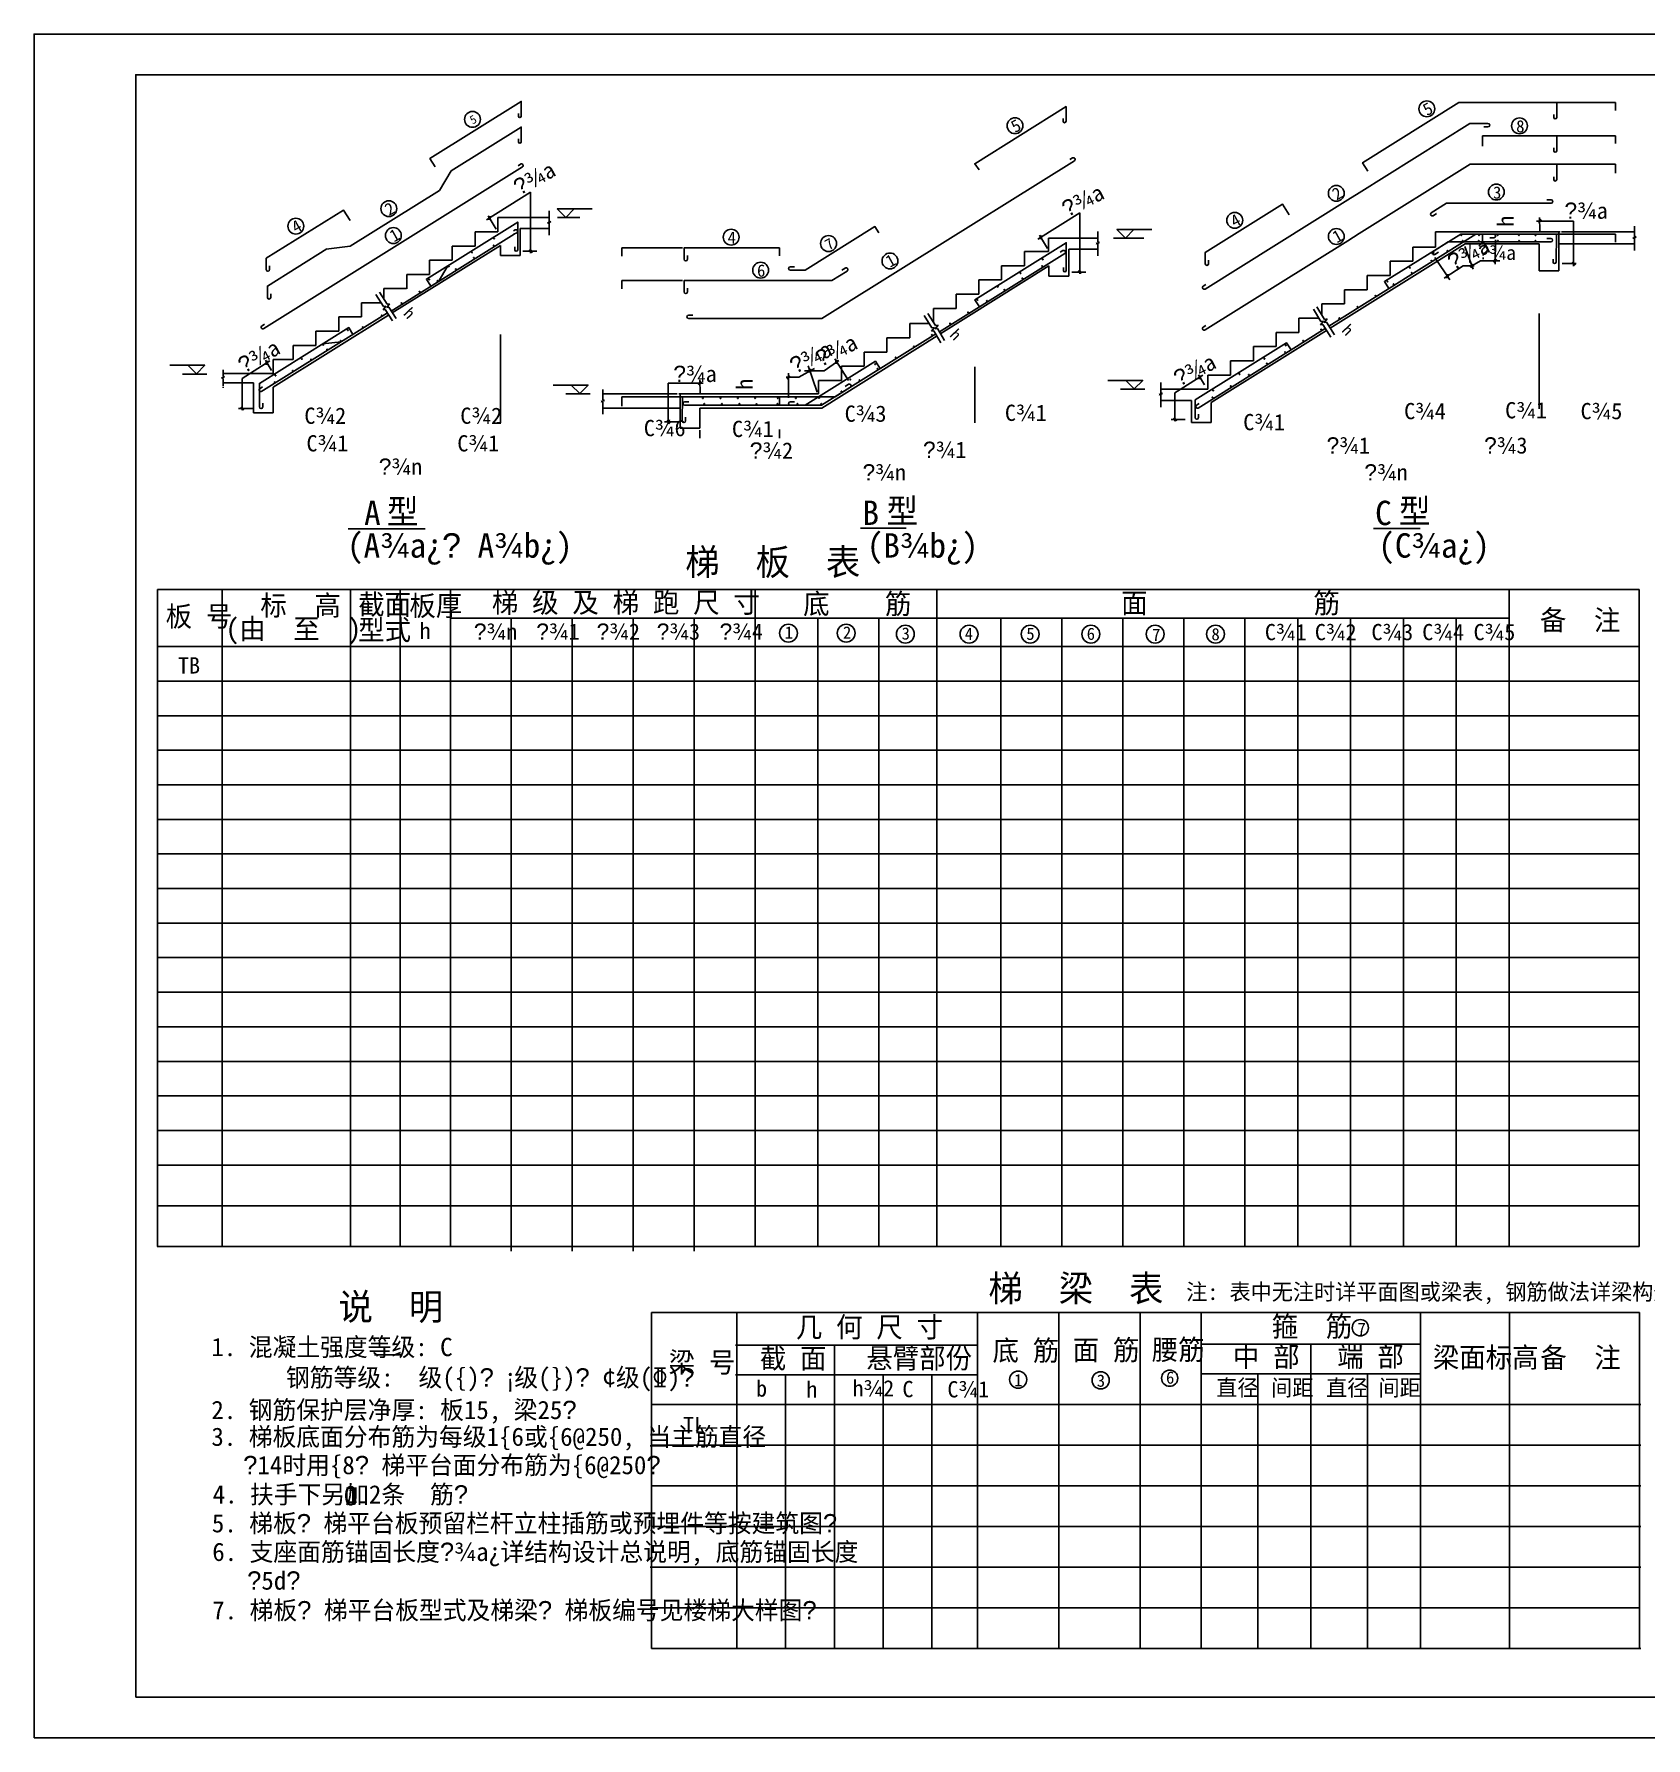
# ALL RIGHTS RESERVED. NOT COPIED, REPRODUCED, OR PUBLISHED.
# Model space of a CAD drawing. Header units: metres. Extents: x 5831 to 2014092776, y 8233 to 751566916.
# Drawn here: x 5831 to 45474, y 8233 to 50133 of the extents above; entities that cross this region are included whole.
import ezdxf

# ---------------------------------------------------------------- set-up
doc = ezdxf.new("R2010")
doc.units = ezdxf.units.M
for name, color, linetype in [('1', 1, 'Continuous'), ('2', 4, 'Continuous'), ('DIM', 1, 'Continuous'), ('NOTE', 7, 'Continuous'), ('SHADELINE', 12, 'Continuous'), ('TABLE', 3, 'Continuous'), ('TEXT', 2, 'Continuous'), ('TK', 7, 'Continuous'), ('WALL', 2, 'Continuous')]:
    doc.layers.add(name, color=color, linetype=linetype)

msp = doc.modelspace()

# ---------------------------------------------------------------- linework, layer by layer
at = {"layer": '1'}
msp.add_line((14203.67, 17651.36), (14884.1, 17651.36), dxfattribs=at)
at = {"layer": '2'}
for p, q in [((38417.97, 46231.74), (41146.06, 47936.79)), ((41146.06, 47936.79), (41587.76, 47936.79)), ((41587.76, 47849.99), (41487.66, 47849.99)), ((16090.04, 46769.65), (15804.98, 46289.87)), ((38139.54, 46057.72), (38417.97, 46231.74)), ((34629.76, 43864.11), (38139.54, 46057.72)), ((13012.56, 44846.34), (13608.49, 44917.06)), ((16003.61, 44435.56), (15773.85, 44048.85)), ((34650.52, 43973.56), (34586.41, 43933.5)), ((12926.13, 42512.26), (13381.89, 42566.34))]:
    msp.add_line(p, q, dxfattribs=at)
for points in [[(15695.4, 46865.68), (15566.31, 47072.26), (17811.3, 48475.52), (17811.3, 48113.62, -1), (17741.3, 48113.62), (17741.3, 48183.62)], [(29075.83, 46791.02), (28967.35, 46946.13), (31212.33, 48349.4), (31212.33, 47987.5, -1), (31142.33, 47987.5), (31142.33, 48057.5)], [(38634.91, 46763.59), (38505.82, 46970.17), (40876.06, 48451.7), (43280.62, 48451.7), (43280.4, 48084.56, -1), (43210.4, 48084.56), (43210.4, 48154.56)], [(16090.04, 46769.65), (17811.3, 47845.55), (17811.3, 47483.65, -1), (17741.3, 47483.65), (17741.3, 47553.65)], [(41456.01, 47630.59), (43280.62, 47630.59), (43280.4, 47263.44, -1), (43210.4, 47263.44), (43210.4, 47333.44)], [(41456.01, 47630.59), (43280.62, 47630.59), (43280.4, 47263.44, -1), (43210.4, 47263.44), (43210.4, 47333.44)], [(11500.93, 42999.59), (11436.82, 42959.53, 0.98), (11480.17, 42890.14), (17840.94, 46865.62, 0.98), (17797.58, 46935.01), (17733.47, 46894.95)], [(22032.54, 43222.32), (21932.44, 43222.32, 1), (21932.44, 43135.52), (25204.24, 43135.52), (27341.41, 44471.25), (31416.19, 47017.99, 0.98), (31372.83, 47087.38), (31308.72, 47047.31)], [(34652.31, 42967.48), (34588.2, 42927.42, 0.98), (34631.56, 42858.03), (38141.33, 45051.64), (38419.77, 45225.67), (41147.86, 46930.71)], [(41147.86, 46930.71), (43280.62, 46930.71), (43280.4, 46554.52, -1), (43210.4, 46554.52), (43210.4, 46624.52)], [(13608.49, 44917.06), (15804.98, 46289.87, 0.98)], [(11623.9, 44430.69), (11623.9, 44342.49, -1), (11542, 44342.49), (11542, 44620.39), (13439.4, 45806.31), (13604.31, 45546.37)], [(34716.43, 44575.1), (34716.43, 44486.9, -1), (34634.53, 44486.9), (34634.53, 44764.8), (36531.93, 45950.72), (36696.83, 45690.78)], [(43039.32, 46060.5), (43139.42, 46060.5, -1), (43139.42, 45973.7), (40569.69, 45973.7), (40195.1, 45739.63, 1), (40241.1, 45666.02), (40325.99, 45719.07)], [(15589.11, 43933.39), (15479.88, 44108.2), (17724.87, 45511.46), (17724.87, 44827.14, -1), (17654.87, 44827.14), (17654.87, 44897.14)], [(17632.56, 45212.13), (17700.89, 45244.48, 0.98), (17665.88, 45318.43), (17618.57, 45296.02)], [(24531.84, 44410.6), (24431.74, 44410.6, 1), (24431.74, 44323.8), (24792.94, 44323.8), (26509.81, 45400.17), (26603.75, 45245.51)], [(11651.66, 43745.23), (11651.66, 43657.03, -1), (11569.76, 43657.03), (11569.76, 43934.93), (13031.57, 44848.6)], [(21898.29, 44685.84), (21898.29, 44597.64, -1), (21816.39, 44597.64), (21816.39, 44875.54), (24161.53, 44875.34)], [(29079.22, 43425.94), (28970.31, 43600.23), (31215.29, 45003.5), (31215.29, 44318.98, -1), (31145.29, 44318.98), (31145.29, 44388.98)], [(37673.68, 42950.7), (41293.35, 45212.97), (41735.05, 45212.97, -1), (41735.05, 45126.17), (41634.95, 45126.17)], [(43135.27, 45021.54), (40613.17, 45021.54), (40238.59, 44787.47, 1), (40284.59, 44713.86), (40369.48, 44766.91)], [(41980.19, 45212.38), (43272.39, 45212.38), (43264, 44527.03, -1), (43194, 44527.03), (43194, 44597.03)], [(43035.17, 45108.34), (43135.27, 45108.34, -1), (43135.27, 45021.54), (41980.19, 45021.54)], [(28100.92, 42814.5), (31178.04, 44737.7, 0.98), (31134.69, 44807.09), (31070.57, 44767.03)], [(21898.29, 43880.91), (21898.29, 43792.71, -1), (21816.39, 43792.71), (21816.39, 44070.61), (25453.36, 44070.28), (25827.94, 44304.34, 1), (25781.94, 44377.95), (25697.05, 44324.91)], [(11453.14, 41054.61), (11453.14, 40966.41, -1), (11371.24, 40966.41), (11371.24, 41540.45), (13569.02, 42914.06), (13674.15, 42749)], [(34484.11, 41046.31), (34419.99, 41006.25, 0.98), (34463.35, 40936.86), (37585.63, 42892.15)], [(34466.67, 40788.66), (34466.67, 40700.46, -1), (34384.77, 40700.46), (34384.77, 41136.16), (36633.79, 42540.5), (36745.08, 42365.77)], [(24531.76, 41092.28), (24431.66, 41092.28, 1), (24431.66, 41005.48), (24792.86, 41005.48), (26522.51, 42088.54), (26647.35, 41892.71)], [(23968.74, 41212.7), (25532.16, 41212.56), (25906.74, 41446.63, 1), (25860.75, 41520.24), (25775.86, 41467.19)], [(23968.74, 41212.7), (25532.16, 41212.56), (25906.74, 41446.63, 1), (25860.75, 41520.24), (25775.86, 41467.19)], [(11451.83, 41457.32), (11387.72, 41417.26, 0.98), (11431.08, 41347.87), (11475.47, 41375.62)], [(21852.99, 40709.84), (21852.99, 40621.64, -1), (21771.09, 40621.64), (21776.81, 41212.89), (25532.16, 41212.56)], [(21934.54, 41092.22), (21834.44, 41092.22, 1), (21834.44, 41005.42), (23881.24, 41005.42)], [(21934.54, 41092.22), (21834.44, 41092.22, 1), (21834.44, 41005.42), (25200.74, 41005.42)]]:
    msp.add_lwpolyline(points, format="xyb", dxfattribs=at)
for points in [[(14610.49, 43321.74), (17641.53, 45216.18)], [(39150.7, 43873.83), (39042.91, 44046.33), (40918.76, 45212.38), (43272.39, 45212.38)], [(11472.35, 41372.88), (14520.86, 43278.2)], [(23968.74, 41005.42), (25200.74, 41005.42), (28009.7, 42761.02)], [(23968.74, 41005.42), (25200.74, 41005.42), (28009.7, 42761.01)]]:
    msp.add_lwpolyline(points, dxfattribs=at)
for points in [[(17140.95, 44929.61, 0.77), (17131.46, 44944.81, 1.31)], [(17154.54, 45094.11, 0.77), (17145.05, 45109.31, 1.31)], [(40940.43, 45183.68, 0.77), (40930.94, 45198.87, 1.31)], [(40976.13, 45040.95, 0.77), (40966.64, 45056.15, 1.31)], [(41371.05, 45040.95, 0.77), (41361.55, 45056.15, 1.31)], [(41375.96, 45183.68, 0.77), (41366.47, 45198.87, 1.31)], [(41833.36, 45183.68, 0.77), (41823.87, 45198.87, 1.31)], [(41840.05, 45040.95, 0.77), (41830.56, 45056.15, 1.31)], [(42355.5, 45183.68, 0.77), (42346.01, 45198.87, 1.31)], [(42362.19, 45040.95, 0.77), (42352.7, 45056.15, 1.31)], [(42762.17, 45183.68, 0.77), (42752.68, 45198.87, 1.31)], [(42763.06, 45040.95, 0.77), (42753.57, 45056.15, 1.31)], [(16037.35, 44413.85, 0.77), (16027.86, 44429.04, 1.31)], [(16609.59, 44753.59, 0.77), (16600.1, 44768.78, 1.31)], [(16655.36, 44626.18, 0.77), (16645.86, 44641.38, 1.31)], [(30631.38, 44422.37, 0.77), (30621.88, 44437.57, 1.31)], [(30644.97, 44586.87, 0.77), (30635.48, 44602.07, 1.31)], [(40205.72, 44556.05, 0.77), (40196.23, 44571.24, 1.31)], [(40260.61, 44745.05, 0.77), (40251.12, 44760.24, 1.31)], [(40598.32, 44792.32, 0.77), (40588.82, 44807.51, 1.31)], [(41204.61, 44431.62, 0.77), (41195.12, 44446.81, 1.31)], [(15552.33, 44092.94, 0.77), (15542.83, 44108.13, 1.31)], [(15761.15, 44054.76, 0.77), (15751.66, 44069.95, 1.31)], [(16210.13, 44347.97, 0.77), (16200.64, 44363.17, 1.31)], [(30100.02, 44246.35, 0.77), (30090.52, 44261.54, 1.31)], [(30145.78, 44118.94, 0.77), (30136.29, 44134.13, 1.31)], [(39124.65, 44036.53, 0.77), (39115.16, 44051.72, 1.31)], [(39674.36, 44380.02, 0.77), (39664.86, 44395.22, 1.31)], [(39720.13, 44252.62, 0.77), (39710.63, 44267.81, 1.31)], [(15319.68, 43791.56, 0.77), (15310.19, 43806.75, 1.31)], [(29042.75, 43585.7, 0.77), (29033.26, 43600.89, 1.31)], [(29272.08, 43562.53, 0.77), (29262.59, 43577.72, 1.31)], [(29537.75, 43915.4, 0.77), (29528.26, 43930.6, 1.31)], [(29700.56, 43840.73, 0.77), (29691.07, 43855.93, 1.31)], [(38829.68, 43696.2, 0.77), (38820.18, 43711.39, 1.31)], [(39274.9, 43974.41, 0.77), (39265.41, 43989.6, 1.31)], [(14386.3, 43206.54, 0.77), (14376.81, 43221.74, 1.31)], [(14874.46, 43513.35, 0.77), (14864.96, 43528.55, 1.31)], [(28810.11, 43284.32, 0.77), (28800.62, 43299.51, 1.31)], [(38384.45, 43417.99, 0.77), (38374.96, 43433.19, 1.31)], [(13557.12, 42846.2, 0.77), (13547.63, 42861.39, 1.31)], [(13922, 42918.8, 0.77), (13912.5, 42934, 1.31)], [(27919.66, 42727.9, 0.77), (27910.16, 42743.1, 1.31)], [(28364.88, 43006.11, 0.77), (28355.39, 43021.3, 1.31)], [(12946.25, 42484.43, 0.77), (12936.76, 42499.62, 1.31)], [(13044.47, 42370.16, 0.77), (13034.98, 42385.35, 1.31)], [(13379.32, 42581.15, 0.77), (13369.82, 42596.34, 1.31)], [(27474.43, 42449.7, 0.77), (27464.94, 42464.89, 1.31)], [(36603.55, 42305.16, 0.77), (36594.06, 42320.36, 1.31)], [(36621.89, 42472.63, 0.77), (36612.4, 42487.82, 1.31)], [(37048.78, 42583.37, 0.77), (37039.28, 42598.56, 1.31)], [(12422.69, 42137.32, 0.77), (12413.2, 42152.52, 1.31)], [(12648.33, 42122.31, 0.77), (12638.84, 42137.51, 1.31)], [(26521.59, 42010.3, 0.77), (26512.1, 42025.49, 1.31)], [(26583.98, 41893.28, 0.77), (26574.49, 41908.47, 1.31)], [(27029.21, 42171.49, 0.77), (27019.71, 42186.68, 1.31)], [(36095.93, 42143.98, 0.77), (36086.44, 42159.17, 1.31)], [(36158.33, 42026.96, 0.77), (36148.83, 42042.15, 1.31)], [(11757.88, 41565.9, 0.77), (11748.39, 41581.09, 1.31)], [(11774.44, 41732.25, 0.77), (11764.95, 41747.45, 1.31)], [(12203.11, 41844.11, 0.77), (12193.61, 41859.3, 1.31)], [(25913.12, 41630.08, 0.77), (25903.62, 41645.28, 1.31)], [(26138.76, 41615.07, 0.77), (26129.26, 41630.27, 1.31)], [(35267.87, 41470.54, 0.77), (35258.38, 41485.73, 1.31)], [(35487.46, 41763.76, 0.77), (35477.97, 41778.95, 1.31)], [(35713.1, 41748.75, 0.77), (35703.61, 41763.94, 1.31)], [(22284.03, 41172.94, 0.77), (22274.54, 41188.13, 1.31)], [(22719.56, 41172.94, 0.77), (22710.06, 41188.13, 1.31)], [(23147.95, 41172.94, 0.77), (23138.45, 41188.13, 1.31)], [(23569.2, 41172.94, 0.77), (23559.7, 41188.13, 1.31)], [(24126.1, 41172.94, 0.77), (24116.61, 41188.13, 1.31)], [(24575.91, 41172.94, 0.77), (24566.42, 41188.13, 1.31)], [(25145.8, 41178.13, 0.77), (25136.31, 41193.32, 1.31)], [(25693.53, 41336.86, 0.77), (25684.04, 41352.06, 1.31)], [(34822.65, 41192.33, 0.77), (34813.16, 41207.53, 1.31)], [(34839.21, 41358.69, 0.77), (34829.72, 41373.88, 1.31)], [(22319.73, 41030.21, 0.77), (22310.23, 41045.4, 1.31)], [(22755.26, 41030.21, 0.77), (22745.76, 41045.4, 1.31)], [(23183.65, 41030.21, 0.77), (23174.15, 41045.4, 1.31)], [(23604.9, 41030.21, 0.77), (23595.4, 41045.4, 1.31)], [(24119.82, 41030.21, 0.77), (24110.33, 41045.4, 1.31)], [(24611.61, 41030.21, 0.77), (24602.12, 41045.4, 1.31)], [(25197.08, 41030.21, 0.77), (25187.58, 41045.4, 1.31)]]:
    msp.add_lwpolyline(points, format="xyb", close=True, dxfattribs=at)
for centre, radius, start, end in [((41587.76, 47893.39), 43.4, 270, 90), ((34608.64, 43899.15), 40.91, 122.92, 301.08)]:
    msp.add_arc(centre, radius, start, end, dxfattribs=at)
at = {"layer": 'DIM'}
for p, q in [((8866.33, 36470.75), (45310.08, 36470.75)), ((8866.33, 36470.75), (8866.33, 20320.78)), ((10453.16, 36470.75), (10453.16, 20320.78)), ((13610.08, 36470.75), (13610.08, 20320.78)), ((14832.73, 36470.75), (14832.73, 20320.78)), ((16069.12, 36470.75), (16069.12, 20320.78)), ((23564.88, 36470.75), (23564.88, 20320.78)), ((28036.12, 36470.75), (28036.12, 20320.78)), ((42110.08, 20320.78), (42110.08, 36470.75)), ((45310.08, 20320.78), (45310.08, 36470.75)), ((16069.12, 35770.78), (42110.08, 35770.78)), ((17564.88, 35770.78), (17564.88, 20202.44)), ((19064.88, 35770.78), (19064.88, 20202.44)), ((20564.88, 35770.78), (20564.88, 20202.44)), ((22064.88, 35770.78), (22064.88, 20202.44)), ((25110.08, 20320.78), (25110.08, 35770.78)), ((26610.08, 20320.78), (26610.08, 35770.78)), ((29610.08, 20320.78), (29610.08, 35770.78)), ((31110.08, 20320.78), (31110.08, 35770.78)), ((32610.08, 20320.78), (32610.08, 35770.78)), ((34110.08, 20320.78), (34110.08, 35770.78)), ((35610.08, 20320.78), (35610.08, 35770.78)), ((36910.08, 20320.78), (36910.08, 35770.78)), ((38210.08, 20320.78), (38210.08, 35770.78)), ((39510.08, 20320.78), (39510.08, 35770.78)), ((40810.08, 20320.78), (40810.08, 35770.78)), ((8860.55, 35070.78), (45310.08, 35070.78)), ((8860.55, 34220.78), (45310.08, 34220.78)), ((8860.55, 33370.78), (45310.08, 33370.78)), ((8860.55, 32520.78), (45310.08, 32520.78)), ((8860.55, 31670.78), (45310.08, 31670.78)), ((8860.55, 30820.78), (45310.08, 30820.78)), ((8860.55, 29970.78), (45310.08, 29970.78)), ((8860.55, 29120.78), (45310.08, 29120.78)), ((8860.55, 28270.78), (45310.08, 28270.78)), ((8860.55, 27420.78), (45310.08, 27420.78)), ((8860.55, 26570.78), (45310.08, 26570.78)), ((8860.55, 25720.78), (45310.08, 25720.78)), ((8860.55, 24870.78), (45310.08, 24870.78)), ((8860.55, 24020.78), (45310.08, 24020.78)), ((8860.55, 23170.78), (45310.08, 23170.78)), ((8860.55, 22320.78), (45310.08, 22320.78)), ((8860.55, 21320.78), (45310.08, 21320.78)), ((8860.55, 20320.78), (45310.08, 20320.78))]:
    msp.add_line(p, q, dxfattribs=at)
for centre in [(24384.55, 35400.86), (25804.18, 35400.86), (27259.8, 35376.75), (28826.63, 35376.75), (30328.64, 35376.75), (31822.98, 35376.75), (33402.23, 35376.75), (34888.87, 35376.75)]:
    msp.add_circle(centre, 220, dxfattribs=at)
at = {"layer": 'NOTE'}
for p, q in [((43280.62, 48451.7), (44727.6, 48451.7)), ((43280.62, 48451.7), (43280.62, 48451.7)), ((43280.62, 48451.7), (43280.62, 48451.7)), ((44727.6, 48451.7), (44727.6, 48255.13)), ((41456.01, 47630.59), (41456.01, 47377.61)), ((43280.62, 47630.59), (44727.6, 47630.59)), ((44727.6, 47630.59), (44727.6, 47440.73)), ((43280.62, 46930.71), (44727.6, 46930.71)), ((44727.6, 46930.71), (44727.6, 46715.4)), ((16960.87, 45564.88), (18042.44, 46245.42)), ((18042.44, 44747.3), (18042.44, 46245.42)), ((18501.02, 45185.07), (18501.02, 45784.96)), ((30522, 45088.25), (31547.32, 45735.06)), ((31547.32, 44236.93), (31547.32, 45735.06)), ((17192.39, 45336.81), (16998.28, 45665.74)), ((17017.58, 45563.41), (17017.58, 45658.91)), ((17021.08, 45563.41), (17021.08, 45658.91)), ((17024.58, 45563.41), (17024.58, 45658.91)), ((17028.08, 45563.41), (17028.08, 45658.91)), ((17031.58, 45563.41), (17031.58, 45658.91)), ((17035.08, 45563.41), (17035.08, 45658.91)), ((17038.58, 45563.41), (17038.58, 45658.91)), ((17042.08, 45563.41), (17042.08, 45658.91)), ((17045.58, 45563.41), (17045.58, 45658.91)), ((17049.08, 45563.41), (17049.08, 45658.91)), ((18502.42, 45534.37), (18540.22, 45515.47)), ((19250.17, 45620.46), (18701.77, 45620.46)), ((31991.44, 45027.83), (31991.44, 45277.72)), ((43692.87, 45534.91), (42786.37, 45534.91)), ((42817.36, 45515.54), (42884.89, 45583.07)), ((42819.84, 45513.06), (42887.37, 45580.59)), ((42822.31, 45510.59), (42889.84, 45578.12)), ((42824.79, 45508.11), (42892.32, 45575.64)), ((42827.26, 45505.64), (42894.79, 45573.17)), ((42829.74, 45503.16), (42897.27, 45570.69)), ((42832.21, 45500.69), (42899.74, 45568.22)), ((42834.69, 45498.21), (42902.22, 45565.74)), ((42837.16, 45495.74), (42904.69, 45563.27)), ((42839.64, 45493.26), (42907.17, 45560.79)), ((42860.86, 45297.54), (42855.15, 45623.02)), ((43692.87, 44421.85), (43692.87, 45534.91)), ((45192.06, 44811.51), (45192.06, 45411.39)), ((18086.83, 44765.7), (18019.3, 44833.23)), ((18089.3, 44768.18), (18021.77, 44835.71)), ((18091.78, 44770.65), (18024.25, 44838.18)), ((18094.25, 44773.13), (18026.72, 44840.66)), ((18096.73, 44775.6), (18029.2, 44843.13)), ((21780.93, 44875.62), (20287.03, 44875.62)), ((20287.03, 44875.62), (20287.03, 44671.45)), ((24161.53, 44875.34), (24161.53, 44682.53)), ((30753.52, 44860.17), (30559.41, 45189.1)), ((30578.71, 45086.77), (30578.71, 45182.27)), ((30582.21, 45086.77), (30582.21, 45182.27)), ((30585.71, 45086.77), (30585.71, 45182.27)), ((30589.21, 45086.77), (30589.21, 45182.27)), ((30592.71, 45086.77), (30592.71, 45182.27)), ((30596.21, 45086.77), (30596.21, 45182.27)), ((30599.71, 45086.77), (30599.71, 45182.27)), ((30603.21, 45086.77), (30603.21, 45182.27)), ((30606.71, 45086.77), (30606.71, 45182.27)), ((30610.21, 45086.77), (30610.21, 45182.27)), ((32030.64, 45008.23), (31950.14, 44984.43)), ((31950.14, 44984.43), (31992.84, 44970.43)), ((31991.44, 45027.83), (32030.64, 45008.23)), ((31991.44, 44677.83), (31991.44, 44970.89)), ((33122.79, 45113.22), (32376.57, 45113.22)), ((41019.3, 44907.8), (41221.35, 44351.79)), ((41456.01, 45207.06), (41456.01, 45023.33)), ((41777.06, 45073.54), (41768.51, 44478.36)), ((43272.39, 45212.38), (44725.93, 45212.38)), ((44725.93, 45212.38), (44725.93, 45011.84)), ((45231.26, 45141.91), (45150.76, 45118.11)), ((45150.76, 45118.11), (45193.46, 45104.11)), ((45193.46, 45160.81), (45231.26, 45141.91)), ((18193.72, 44791.86), (17849.69, 44791.86)), ((18074.45, 44753.33), (18006.93, 44820.86)), ((18076.93, 44755.81), (18009.4, 44823.33)), ((18079.4, 44758.28), (18011.88, 44825.81)), ((18081.88, 44760.75), (18014.35, 44828.28)), ((18084.35, 44763.23), (18016.82, 44830.76)), ((40280.51, 44640.98), (40648.41, 44091.01)), ((40975.06, 44436.17), (40510.64, 44126.76)), ((41249.49, 44436.17), (40975.06, 44436.17)), ((41146.83, 44410.9), (41214.35, 44478.43)), ((41149.3, 44408.43), (41216.83, 44475.95)), ((41150.32, 44411.09), (41404.3, 44555.72)), ((41151.78, 44405.95), (41219.3, 44473.48)), ((41154.25, 44403.48), (41221.78, 44471)), ((41156.73, 44401), (41224.25, 44468.53)), ((41159.2, 44398.53), (41226.73, 44466.05)), ((41161.68, 44396.05), (41229.2, 44463.58)), ((41164.15, 44393.58), (41231.68, 44461.1)), ((41166.63, 44391.1), (41234.15, 44458.63)), ((41169.1, 44388.63), (41236.63, 44456.15)), ((41404.3, 44555.72), (41882.8, 44555.72)), ((41722.81, 44532.5), (41790.34, 44600.03)), ((41725.29, 44530.03), (41792.82, 44597.55)), ((41727.76, 44527.55), (41795.29, 44595.08)), ((41730.24, 44525.08), (41797.77, 44592.61)), ((41732.71, 44522.6), (41800.24, 44590.13)), ((41735.19, 44520.13), (41802.72, 44587.66)), ((41737.66, 44517.65), (41805.19, 44585.18)), ((41740.14, 44515.18), (41807.67, 44582.71)), ((41742.61, 44512.7), (41810.14, 44580.23)), ((41744.57, 44510.44), (41812.09, 44577.97)), ((43759.87, 44490.9), (43415.85, 44490.9)), ((43721.07, 44444.14), (43653.54, 44511.67)), ((43723.54, 44446.62), (43656.02, 44514.15)), ((43726.02, 44449.09), (43658.49, 44516.62)), ((43728.49, 44451.57), (43660.97, 44519.09)), ((43730.97, 44454.04), (43663.44, 44521.57)), ((43733.44, 44456.52), (43665.92, 44524.04)), ((43735.92, 44458.99), (43668.39, 44526.52)), ((43738.39, 44461.47), (43670.87, 44528.99)), ((43740.87, 44463.94), (43673.34, 44531.47)), ((43743.34, 44466.42), (43675.82, 44533.94)), ((21780.93, 44070.9), (20287.03, 44070.9)), ((20287.03, 44070.9), (20287.03, 43866.73)), ((31698.6, 44281.5), (31354.57, 44281.5)), ((31579.34, 44242.97), (31511.81, 44310.5)), ((31581.81, 44245.44), (31514.28, 44312.97)), ((31584.29, 44247.92), (31516.76, 44315.45)), ((31586.76, 44250.39), (31519.23, 44317.92)), ((31589.24, 44252.87), (31521.71, 44320.4)), ((31591.71, 44255.34), (31524.18, 44322.87)), ((31594.19, 44257.82), (31526.66, 44325.35)), ((31596.66, 44260.29), (31529.13, 44327.82)), ((31599.14, 44262.77), (31531.61, 44330.3)), ((31601.61, 44265.24), (31534.08, 44332.77)), ((40575.78, 44132.26), (40575.78, 44227.76)), ((40580.48, 44133.01), (40580.48, 44228.5)), ((40583.98, 44133.01), (40583.98, 44228.5)), ((40587.48, 44133.01), (40587.48, 44228.5)), ((40590.98, 44133.01), (40590.98, 44228.5)), ((40594.48, 44133.01), (40594.48, 44228.5)), ((40597.98, 44133.01), (40597.98, 44228.5)), ((40601.48, 44133.01), (40601.48, 44228.5)), ((40604.98, 44133.01), (40604.98, 44228.5)), ((40608.48, 44133.01), (40608.48, 44228.5)), ((14239.4, 43732.66), (14423.58, 43431.67)), ((14329.04, 43788.67), (14513.22, 43487.68)), ((14486.16, 43441.17), (14414.84, 43354.51)), ((14414.84, 43354.51), (14469.75, 43359.1)), ((14423.58, 43431.67), (14486.16, 43441.17)), ((14468.97, 43359.04), (14643.4, 43081.72)), ((14575.79, 43497.18), (14504.48, 43410.52)), ((14504.48, 43410.52), (14559.39, 43415.11)), ((14513.22, 43487.68), (14575.79, 43497.18)), ((14558.6, 43415.05), (14733.04, 43137.74)), ((27724.55, 43209.25), (27913.88, 42907.76)), ((27814.19, 43265.27), (28003.52, 42963.77)), ((37294.24, 43371.24), (37480.65, 43061.85)), ((37383.87, 43427.25), (37570.29, 43117.86)), ((42843.99, 41237.11), (42843.99, 43265.26)), ((17301.22, 40573.33), (17301.22, 42741.74)), ((27976.45, 42917.26), (27905.14, 42830.6)), ((27905.14, 42830.6), (27960.05, 42835.19)), ((27913.88, 42907.76), (27976.45, 42917.26)), ((27959.26, 42835.13), (28134.57, 42541.31)), ((28066.09, 42973.27), (27994.78, 42886.61)), ((27994.78, 42886.61), (28049.69, 42891.2)), ((28003.52, 42963.77), (28066.09, 42973.27)), ((28048.9, 42891.14), (28224.21, 42597.33)), ((37543.22, 43071.35), (37471.91, 42984.69)), ((37471.91, 42984.69), (37526.82, 42989.28)), ((37480.65, 43061.85), (37543.22, 43071.35)), ((37526.03, 42989.22), (37722.97, 42678.58)), ((37632.86, 43127.36), (37561.55, 43040.7)), ((37561.55, 43040.7), (37616.45, 43045.29)), ((37570.29, 43117.86), (37632.86, 43127.36)), ((37615.67, 43045.23), (37812.61, 42734.59)), ((42843.99, 40917.97), (42843.99, 43133.12)), ((10944.69, 41665.92), (11632.74, 42098.85)), ((11670.96, 41863.29), (11524.43, 42111.59)), ((11539.24, 42001.35), (11539.24, 42096.85)), ((11542.74, 42001.35), (11542.74, 42096.85)), ((11546.24, 42001.35), (11546.24, 42096.85)), ((11549.74, 42001.35), (11549.74, 42096.85)), ((11553.24, 42001.35), (11553.24, 42096.85)), ((11556.74, 42001.35), (11556.74, 42096.85)), ((11560.24, 42001.35), (11560.24, 42096.85)), ((11563.74, 42001.35), (11563.74, 42096.85)), ((11567.24, 42001.35), (11567.24, 42096.85)), ((11570.74, 42001.35), (11570.74, 42096.85)), ((11715.22, 41784.15), (11715.22, 42127.89)), ((25025.48, 41911.89), (24643.5, 41696.56)), ((25088.6, 41331.15), (24868.77, 41970.62)), ((24895.02, 41808.42), (24895.02, 41903.92)), ((24898.52, 41808.42), (24898.52, 41903.92)), ((24902.02, 41808.42), (24902.02, 41903.92)), ((24905.52, 41808.42), (24905.52, 41903.92)), ((24909.02, 41808.42), (24909.02, 41903.92)), ((24912.52, 41808.42), (24912.52, 41903.92)), ((24916.02, 41808.42), (24916.02, 41903.92)), ((24919.52, 41808.42), (24919.52, 41903.92)), ((24923.02, 41808.42), (24923.02, 41903.92)), ((24926.52, 41808.42), (24926.52, 41903.92)), ((25622.93, 42107.64), (25260.54, 41853.16)), ((25862.34, 41612.82), (25524.99, 42146.8)), ((25552.51, 42020.59), (25552.51, 42116.09)), ((25556.01, 42020.59), (25556.01, 42116.09)), ((25559.51, 42020.59), (25559.51, 42116.09)), ((25563.01, 42020.59), (25563.01, 42116.09)), ((25566.51, 42020.59), (25566.51, 42116.09)), ((25570.01, 42020.59), (25570.01, 42116.09)), ((25573.51, 42020.59), (25573.51, 42116.09)), ((25577.01, 42020.59), (25577.01, 42116.09)), ((25580.51, 42020.59), (25580.51, 42116.09)), ((25584.01, 42020.59), (25584.01, 42116.09)), ((28970.31, 40569.91), (28970.31, 41949.28)), ((10082.15, 41769.96), (9480.86, 41769.96)), ((10517.52, 41702.73), (10437.02, 41678.93)), ((10437.02, 41678.93), (10479.72, 41664.93)), ((10478.32, 41722.33), (10478.32, 41872.84)), ((11228.72, 41784.15), (10478.32, 41784.15)), ((10478.32, 41722.33), (10517.52, 41702.73)), ((10478.32, 41486.68), (10478.32, 41665.39)), ((10944.69, 40882.83), (10944.69, 41665.92)), ((21424.62, 40549.91), (21424.62, 41548.71)), ((22289.61, 41548.71), (21424.62, 41548.71)), ((22157.96, 41529.34), (22225.48, 41596.86)), ((22160.43, 41526.86), (22227.96, 41594.39)), ((22162.91, 41524.39), (22230.43, 41591.91)), ((22165.38, 41521.91), (22232.91, 41589.44)), ((22167.85, 41519.44), (22235.38, 41586.96)), ((22170.33, 41516.96), (22237.86, 41584.49)), ((22172.8, 41514.49), (22240.33, 41582.01)), ((22175.28, 41512.01), (22242.81, 41579.54)), ((22177.75, 41509.54), (22245.28, 41577.07)), ((22180.23, 41507.06), (22247.76, 41574.59)), ((22209.62, 41303.18), (22203.91, 41628.65)), ((24643.5, 41696.56), (24330.09, 41696.56)), ((24339.42, 41668.12), (24406.95, 41735.65)), ((24341.89, 41665.65), (24409.42, 41733.18)), ((24344.37, 41663.17), (24411.9, 41730.7)), ((24346.84, 41660.7), (24414.37, 41728.23)), ((24349.32, 41658.22), (24416.85, 41725.75)), ((24351.79, 41655.75), (24419.32, 41723.28)), ((24354.27, 41653.27), (24421.8, 41720.8)), ((24356.74, 41650.8), (24424.27, 41718.33)), ((24359.22, 41648.32), (24426.75, 41715.85)), ((24361.69, 41645.85), (24429.22, 41713.38)), ((24388.85, 41184.33), (24388.85, 41794.44)), ((25260.54, 41853.16), (24780.62, 41853.16)), ((33543.09, 40961.51), (33543.09, 41561.39)), ((33890.23, 41308.93), (34578.28, 41741.86)), ((34616.51, 41506.29), (34469.98, 41754.59)), ((34484.79, 41644.35), (34484.79, 41739.85)), ((34488.29, 41644.35), (34488.29, 41739.85)), ((34491.79, 41644.35), (34491.79, 41739.85)), ((34495.29, 41644.35), (34495.29, 41739.85)), ((34498.79, 41644.35), (34498.79, 41739.85)), ((34502.29, 41644.35), (34502.29, 41739.85)), ((34505.79, 41644.35), (34505.79, 41739.85)), ((34509.29, 41644.35), (34509.29, 41739.85)), ((34512.79, 41644.35), (34512.79, 41739.85)), ((34516.29, 41644.35), (34516.29, 41739.85)), ((10478.32, 41434.49), (10478.32, 41460.59)), ((19509.86, 41284.8), (18908.56, 41284.8)), ((19859.54, 41119.83), (19779.04, 41096.03)), ((19779.04, 41096.03), (19821.74, 41082.03)), ((19820.34, 41139.43), (19820.34, 41389.32)), ((19820.34, 41139.43), (19859.54, 41119.83)), ((19820.34, 40789.43), (19820.34, 41082.49)), ((21776.81, 41212.89), (20282.91, 41212.89)), ((20282.91, 41212.89), (20282.91, 40980.07)), ((24148.61, 41214.05), (24151.84, 41214.05)), ((24161.53, 41214.05), (24161.53, 40991.36)), ((33148.45, 41396.89), (32547.16, 41396.89)), ((33582.29, 41291.91), (33501.79, 41268.11)), ((33501.79, 41268.11), (33544.49, 41254.11)), ((33544.49, 41310.81), (33582.29, 41291.91)), ((33890.23, 40614.16), (33890.23, 41308.93)), ((11199.52, 40927.4), (10855.49, 40927.4)), ((10972.88, 40880.64), (10905.35, 40948.16)), ((10975.36, 40883.11), (10907.83, 40950.64)), ((10977.83, 40885.59), (10910.3, 40953.11)), ((10980.31, 40888.06), (10912.78, 40955.59)), ((10982.78, 40890.54), (10915.25, 40958.06)), ((10985.26, 40893.01), (10917.73, 40960.54)), ((10987.73, 40895.49), (10920.2, 40963.01)), ((10990.21, 40897.96), (10922.68, 40965.49)), ((10992.68, 40900.44), (10925.15, 40967.96)), ((10995.16, 40902.91), (10927.63, 40970.44)), ((34145.06, 40658.73), (33801.04, 40658.73)), ((33918.43, 40611.97), (33850.9, 40679.5)), ((33920.9, 40614.44), (33853.37, 40681.97)), ((33923.37, 40616.92), (33855.85, 40684.45)), ((33925.85, 40619.39), (33858.32, 40686.92)), ((33928.32, 40621.87), (33860.8, 40689.4)), ((33930.8, 40624.34), (33863.27, 40691.87)), ((33933.27, 40626.82), (33865.75, 40694.35)), ((33935.75, 40629.29), (33868.22, 40696.82)), ((33938.22, 40631.77), (33870.7, 40699.3)), ((33940.7, 40634.24), (33873.17, 40701.77)), ((21679.46, 40594.47), (21335.43, 40594.47)), ((21452.82, 40547.71), (21385.29, 40615.24)), ((21455.29, 40550.19), (21387.77, 40617.72)), ((21457.77, 40552.66), (21390.24, 40620.19)), ((21460.24, 40555.14), (21392.71, 40622.67)), ((21462.72, 40557.61), (21395.19, 40625.14)), ((21465.19, 40560.09), (21397.66, 40627.62)), ((21467.67, 40562.56), (21400.14, 40630.09)), ((21470.14, 40565.04), (21402.61, 40632.57)), ((21472.62, 40567.51), (21405.09, 40635.04)), ((21475.09, 40569.99), (21407.56, 40637.52)), ((22206.84, 40192.17), (22206.84, 40392.03)), ((24164.86, 40192.17), (24164.86, 40408.72))]:
    msp.add_line(p, q, dxfattribs=at)
for points in [[(19557.03, 45834.1), (18696.87, 45834.1), (18905.19, 45625.22), (19114.07, 45834.1)], [(33323.47, 45326.86), (32463.31, 45326.86), (32671.63, 45117.98), (32880.51, 45326.86)], [(9170.17, 41987.11), (10030.33, 41987.11), (9822.01, 41778.23), (9613.13, 41987.11)], [(18597.88, 41501.95), (19458.04, 41501.95), (19249.72, 41293.07), (19040.84, 41501.95)], [(32236.48, 41614.05), (33096.64, 41614.05), (32888.32, 41405.17), (32679.44, 41614.05)], [(13552.51, 37965.44), (15449.58, 37965.44)], [(26157.34, 37980.94), (27279.24, 37980.94)], [(38775.28, 37976.56), (39919.02, 37976.56)]]:
    msp.add_lwpolyline(points, dxfattribs=at)
for points in [[(37494, 42861.58, 0.77), (37484.51, 42876.77, 1.31)], [(37939.23, 43139.79, 0.77), (37929.73, 43154.98, 1.31)]]:
    msp.add_lwpolyline(points, format="xyb", close=True, dxfattribs=at)
for centre in [(16614.08, 48035.12), (40086.55, 48295.1), (29956.03, 47879.47), (42363.74, 47877.15), (42363.74, 47877.15), (37858.59, 46216.93), (41794.53, 46248.44), (14556.89, 45839.97), (35360.67, 45552.8), (12268.14, 45408.39), (14667.93, 45178.05), (22976.59, 45137.54), (37858.59, 45154.91), (25371.16, 44981.52), (23700.63, 44328.53), (26881.33, 44553.52)]:
    msp.add_circle(centre, 195.3, dxfattribs=at)
at = {"layer": 'TABLE'}
for p, q in [((21016.58, 18697.7), (21016.58, 10435.58)), ((21016.58, 18697.7), (45313.87, 18697.7)), ((23114.57, 18697.7), (23114.57, 10435.58)), ((29032.74, 18697.7), (29032.74, 10435.58)), ((31032.74, 18697.7), (31032.74, 10435.58)), ((33032.74, 18697.7), (33032.74, 10435.58)), ((34532.74, 18697.7), (34532.74, 10435.58)), ((39932.74, 18697.7), (39932.74, 10435.58)), ((39932.74, 18697.7), (39932.74, 11435.58)), ((42121.78, 18697.7), (42121.78, 10435.58)), ((45313.87, 18697.7), (45313.87, 10435.58)), ((23079.64, 17892.05), (29032.74, 17892.05)), ((25514.57, 17892.05), (25514.57, 10435.58)), ((39932.74, 17915.46), (34532.74, 17915.46)), ((37232.74, 17915.46), (37232.74, 11435.58)), ((39932.74, 17182.8), (34532.74, 17182.8)), ((35927.95, 17182.8), (35927.95, 10435.58)), ((37232.74, 17182.8), (37232.74, 10435.58)), ((38627.95, 17182.8), (38627.95, 10435.58)), ((23079.64, 17159.39), (29032.74, 17159.39)), ((24314.57, 17159.39), (24314.57, 10435.58)), ((26714.57, 17159.39), (26714.57, 10435.58)), ((27913.44, 17159.39), (27913.44, 10435.58)), ((21016.58, 16435.58), (45350.37, 16435.58)), ((21016.58, 15435.58), (45350.37, 15435.58)), ((21016.58, 14435.58), (45350.37, 14435.58)), ((21016.58, 13435.58), (45350.37, 13435.58)), ((21016.58, 13435.58), (45350.37, 13435.58)), ((20983.93, 12435.58), (45317.72, 12435.58)), ((21016.58, 12435.58), (45350.37, 12435.58)), ((20983.93, 11435.58), (45317.72, 11435.58)), ((21016.58, 10435.58), (45350.37, 10435.58))]:
    msp.add_line(p, q, dxfattribs=at)
at = {"layer": 'TEXT'}
for centre, radius in [((38449.49, 18320.36), 200), ((30034.38, 17043.91), 210), ((32064.01, 17027.15), 210), ((33760.77, 17079.57), 200)]:
    msp.add_circle(centre, radius, dxfattribs=at)
at = {"layer": 'TK'}
for points in [[(5830.76, 8233.08), (65230.76, 8233.08), (65230.76, 50133.08), (5830.76, 50133.08)], [(8330.76, 9233.08), (64230.76, 9233.08), (64230.76, 49133.08), (8330.76, 49133.08)]]:
    msp.add_lwpolyline(points, close=True, dxfattribs=at)
at = {"layer": 'WALL'}
for p, q in [((16675.42, 44920.46), (16675.42, 45270.46)), ((17235.42, 45270.46), (16675.42, 45270.46)), ((18501.02, 45620.46), (17235.42, 45620.46)), ((17235.42, 45270.46), (17235.42, 45620.46)), ((17787.72, 44685.97), (17787.72, 45349.57)), ((17787.72, 45349.57), (18501.02, 45349.57)), ((18540.22, 45515.47), (18459.72, 45491.67)), ((18459.72, 45491.67), (18502.42, 45477.67)), ((40300.19, 44896.89), (40300.19, 45267.69)), ((41995.46, 45267.69), (40300.19, 45267.69)), ((43362.75, 45267.69), (41980.19, 45267.69)), ((43330.49, 44312.41), (43330.49, 45267.69)), ((45192.06, 45267.69), (43396.99, 45267.69)), ((14640.22, 43274.17), (17301.22, 44937.29)), ((16675.42, 44920.46), (16115.42, 44920.46)), ((16115.42, 44570.46), (16115.42, 44920.46)), ((17301.22, 44937.29), (17301.22, 44685.97)), ((30782.09, 44785.7), (30782.09, 45113.22)), ((31991.44, 45113.22), (30782.09, 45113.22)), ((31278.14, 44842.33), (31991.44, 44842.33)), ((31278.14, 44178.73), (31278.14, 44842.33)), ((37704.99, 42900.6), (41025.63, 44976.01)), ((40300.19, 44896.89), (39740.19, 44896.89)), ((39740.19, 44546.89), (39740.19, 44896.89)), ((41025.63, 44976.01), (42843.99, 44976.01)), ((41736.51, 44976.01), (42600.31, 44976.01)), ((42843.99, 44976.01), (42843.99, 44312.41)), ((43330.49, 44976.01), (45192.06, 44976.01)), ((16115.42, 44570.46), (15555.42, 44570.46)), ((15555.42, 44220.46), (15555.42, 44570.46)), ((17301.22, 44685.97), (17787.72, 44685.97)), ((28130.64, 42766.93), (30791.64, 44430.05)), ((30188.34, 44435.7), (29628.34, 44435.7)), ((29628.34, 44085.7), (29628.34, 44435.7)), ((30782.09, 44785.7), (30188.34, 44785.7)), ((30188.34, 44435.7), (30188.34, 44785.7)), ((30791.64, 44430.05), (30791.64, 44178.73)), ((39740.19, 44546.89), (39180.19, 44546.89)), ((39180.19, 44196.89), (39180.19, 44546.89)), ((15555.42, 44220.46), (14995.42, 44220.46)), ((14995.42, 43870.46), (14995.42, 44220.46)), ((29068.34, 43735.7), (29068.34, 44085.7)), ((29628.34, 44085.7), (29068.34, 44085.7)), ((30791.64, 44178.73), (31278.14, 44178.73)), ((39180.19, 44196.89), (38620.19, 44196.89)), ((38620.19, 43846.89), (38620.19, 44196.89)), ((42843.99, 44312.41), (43330.49, 44312.41)), ((14992.78, 43879.75), (14432.78, 43879.75)), ((14432.78, 43619.13), (14432.78, 43879.75)), ((29068.34, 43735.7), (28508.34, 43735.7)), ((28508.34, 43385.7), (28508.34, 43735.7)), ((38060.19, 43496.89), (38060.19, 43846.89)), ((38620.19, 43846.89), (38060.19, 43846.89)), ((11715.22, 41446.04), (14550.58, 43218.15)), ((13882.86, 43177.89), (13322.86, 43177.89)), ((13322.86, 42827.89), (13322.86, 43177.89)), ((14364.7, 43527.89), (13882.86, 43527.89)), ((13882.86, 43177.89), (13882.86, 43527.89)), ((28508.34, 43385.7), (27948.34, 43385.7)), ((27948.34, 43052.07), (27948.34, 43385.7)), ((38060.19, 43496.89), (37500.19, 43496.89)), ((37500.19, 43234.21), (37500.19, 43496.89)), ((12762.86, 42477.89), (12762.86, 42827.89)), ((13322.86, 42827.89), (12762.86, 42827.89)), ((27847.98, 43013.22), (27365.84, 43013.22)), ((27365.84, 42663.22), (27365.84, 43013.22)), ((34779.99, 41072.48), (37615.35, 42844.58)), ((36380.19, 42446.89), (36380.19, 42796.89)), ((36940.19, 42796.89), (36380.19, 42796.89)), ((37429.41, 43146.89), (36940.19, 43146.89)), ((36940.19, 42796.89), (36940.19, 43146.89)), ((12762.86, 42477.89), (12202.86, 42477.89)), ((12202.86, 42127.89), (12202.86, 42477.89)), ((25202.81, 40937.03), (28041.01, 42710.91)), ((26805.84, 42313.22), (26805.84, 42663.22)), ((27365.84, 42663.22), (26805.84, 42663.22)), ((36380.19, 42446.89), (35820.19, 42446.89)), ((35820.19, 42096.89), (35820.19, 42446.89)), ((12202.86, 42127.89), (11715.22, 42127.89)), ((26245.84, 41963.22), (25685.84, 41963.22)), ((25685.84, 41613.22), (25685.84, 41963.22)), ((26245.84, 41963.22), (26245.84, 42313.22)), ((26805.84, 42313.22), (26245.84, 42313.22)), ((35820.19, 42096.89), (35260.19, 42096.89)), ((35260.19, 41746.89), (35260.19, 42096.89)), ((10479.02, 41556.42), (11228.72, 41556.42)), ((11715.22, 41784.15), (11228.72, 41784.15)), ((11228.72, 41556.42), (11228.72, 40817.63)), ((25685.84, 41613.22), (25125.84, 41613.22)), ((25125.84, 41286.19), (25125.84, 41613.22)), ((35260.19, 41746.89), (34700.19, 41746.89)), ((34700.19, 41396.89), (34700.19, 41746.89)), ((11715.22, 40817.63), (11715.22, 41446.04)), ((21648.98, 41286.19), (19836.99, 41286.19)), ((25125.84, 41286.19), (21691.45, 41286.19)), ((21720.34, 41286.19), (21720.34, 40444.23)), ((34700.19, 41396.89), (33543.09, 41396.89)), ((33543.79, 41126.01), (34293.49, 41126.01)), ((34293.49, 41126.01), (34293.49, 40577.91)), ((34779.99, 40577.91), (34779.99, 41072.48)), ((11228.72, 40817.63), (11715.22, 40817.63)), ((19820.34, 40937.03), (21720.34, 40937.03)), ((22206.84, 40937.03), (23978.13, 40937.03)), ((22206.84, 40444.23), (22206.84, 40937.03)), ((23968.74, 40937.03), (25202.81, 40937.03)), ((21720.34, 40444.23), (22206.84, 40444.23)), ((34293.49, 40577.91), (34779.99, 40577.91))]:
    msp.add_line(p, q, dxfattribs=at)

# ---------------------------------------------------------------- texts
for s, height, p in [('TB', 400, (9369.87, 34408.05)), ('1. 混凝土强度等级: C', 450, (10191.63, 17621.44)), ('TL', 400, (21790.83, 15725.53))]:
    msp.add_text(s, height=height).set_placement(p)
at = {"layer": '2'}
for s, p in [('A', (13947.46, 38057.66)), ('型', (14505.46, 38091.82)), ('B', (26203.7, 38061.62)), ('型', (26794.01, 38107.32)), ('C', (38812.93, 38057.25)), ('型', (39395.17, 38102.95)), ('(A%%190a%%191%%141 A%%190b%%191)', (13527.12, 37258.22)), ('(B%%190b%%191)', (26310.08, 37258.22)), ('(C%%190a%%191)', (38890.41, 37258.22))]:
    msp.add_text(s, height=600, dxfattribs=at).set_placement(p)
at = {"layer": 'DIM'}
for s, height, p in [('梯  板  表', 650, (21846.62, 36826.05)), ('梯 级 及 梯 跑 尺 寸', 500, (17090.56, 35905.35)), ('  面            筋', 500, (31887.14, 35893.31)), ('板 号', 500, (9067.16, 35565.39)), ('标  高', 500, (11396.27, 35833.8)), ('截面', 500, (13801.68, 35856.65)), ('板厚', 500, (15060.61, 35824.33)), ('底    筋', 500, (24746.57, 35873.38)), ('备  注', 500, (42865.86, 35472.76)), ('(由  至  )', 500, (10537.93, 35257.46)), ('型式', 500, (13801.68, 35232.69)), ('h', 400, (15312.76, 35259.14)), ('%%154%%190n', 400, (16646.4, 35238.28)), ('%%154%%1901', 400, (18181.68, 35238.28)), ('%%154%%1902', 400, (19666.1, 35238.28)), ('%%154%%1903', 400, (21144.14, 35238.28)), ('%%154%%1904', 400, (22689.57, 35238.28)), ('C%%1901', 400, (36101.28, 35227.34)), ('C%%1902', 400, (37330.49, 35227.34)), ('C%%1903', 400, (38721.45, 35227.34)), ('C%%1904', 400, (39972.23, 35227.34)), ('C%%1905', 400, (41233.79, 35227.34)), ('1', 300, (24292.17, 35266.89)), ('2', 300, (25725.43, 35266.89)), ('3', 300, (27167.43, 35242.77)), ('4', 300, (28721.47, 35235.58)), ('5', 300, (30234.85, 35235.58)), ('6', 300, (31720.58, 35235.58)), ('7', 300, (33327.47, 35207.99)), ('8', 300, (34788.33, 35225.17)), ('梯  梁  表', 650, (29302.62, 18963.15))]:
    msp.add_text(s, height=height, dxfattribs=at).set_placement(p)
at = {"layer": 'NOTE'}
for s, height, rotation, p in [('5', 300, 29.28, (40091.93, 48113.53)), ('5', 210, 29.28, (16617.74, 47906.16)), ('5', 300, 29.28, (29961.41, 47697.9)), ('2', 300, 29.28, (37863.97, 46035.37)), ('2', 300, 29.28, (14562.27, 45658.41)), ('4', 300, 29.28, (35362.53, 45369.26)), ('4', 300, 29.28, (12270, 45224.85)), ('1', 300, 29.28, (14681.06, 45007.44)), ('1', 300, 29.28, (37871.71, 44984.3)), ('h', 400, 90, (42223.04, 45395.61)), ('7', 270, 29.28, (25375.96, 44809.84)), ('1', 300, 29.28, (26881.46, 44382.91)), ('h', 280, 313.29, (14896.86, 43245.95)), ('h', 280, 313.29, (28332.3, 42716.57)), ('h', 280, 313.29, (37974.96, 42831.82)), ('h', 400, 90, (23504.24, 41383.27))]:
    msp.add_text(s, height=height, rotation=rotation, dxfattribs=at).set_placement(p)
for s, height, p in [('8', 300, (42282.62, 47715.18)), ('3', 300, (41713.41, 46086.47)), ('4', 300, (22888.51, 44976.49)), ('6', 300, (23612.55, 44167.48)), ('C%%1904', 400, (39525.68, 40661.71)), ('C%%1901', 400, (42010.78, 40682.55)), ('C%%1905', 400, (43865.49, 40661.71)), ('C%%1902', 400, (12478.29, 40547.8)), ('C%%1902', 400, (16314.18, 40547.8)), ('C%%1906', 400, (20826.31, 40244.99)), ('C%%1903', 400, (25767.1, 40599.21)), ('C%%1901', 400, (29707.92, 40620.05)), ('C%%1901', 400, (35568.99, 40390.84)), ('C%%1901', 400, (12529.8, 39869.93)), ('C%%1901', 400, (16240.61, 39869.93)), ('C%%1901', 400, (22995.11, 40224.15)), ('%%154%%1902', 400, (23432.56, 39691.61)), ('%%154%%1901', 400, (27694.46, 39709.65)), ('%%154%%1901', 400, (37618.35, 39817.58)), ('%%154%%1903', 400, (41493.57, 39817.58)), ('%%154%%190n', 400, (14308.66, 39295.71)), ('%%154%%190n', 400, (26206.49, 39155.06)), ('%%154%%190n', 400, (38548.06, 39155.06)), ('注: 表中无注时详平面图或梁表, 钢筋做法详梁构造说明%%140', 400, (34166.87, 19002.77)), ('说  明', 650, (13319.97, 18511.63)), ('  钢筋等级: %%160级({)%%141 %%161级(})%%141 %%162级(%%133)%%140', 450, (11414.79, 16873.27)), ('2. 钢筋保护层净厚: 板15, 梁25%%140', 450, (10191.63, 16074.16)), ('3. 梯板底面分布筋为每级1{6或{6@250, 当主筋直径', 450, (10191.63, 15415.37)), ('%%15114时用{8%%140 梯平台面分布筋为{6@250%%140 ', 450, (10973.9, 14718.03)), (' 4. 扶手下另加2条  筋%%140  ', 450, (9916.52, 13997.65)), ('O', 475.2, (13455.62, 13951.89)), ('1', 360, (13541.41, 14010.92)), ('5. 梯板%%141 梯平台板预留栏杆立柱插筋或预埋件等按建筑图%%140', 450, (10203.4, 13288.27)), ('6. 支座面筋锚固长度%%154%%190a%%191详结构设计总说明, 底筋锚固长度', 450, (10213.29, 12584.32)), ('%%1515d%%140', 450, (11070.8, 11878.89)), ('7. 梯板%%141 梯平台板型式及梯梁%%141 梯板编号见楼梯大样图%%140', 450, (10213.29, 11148.65))]:
    msp.add_text(s, height=height, dxfattribs=at).set_placement(p)
at = {"layer": 'SHADELINE'}
for height, rotation, p in [(400, 28.79, (17762.86, 46154.94)), (400, 26.55, (31235.22, 45623.52)), (400, 26.55, (40720.71, 44310.8)), (350, 359.07, (41341.84, 44593.61)), (400, 28.79, (10987.51, 41779.23)), (400, 26.55, (24543.26, 41768.73)), (400, 26.55, (25168.68, 41935.42)), (400, 26.55, (33987.06, 41456.18))]:
    msp.add_text('%%154%%190a', height=height, rotation=rotation, dxfattribs=at).set_placement(p)
for p in [(43469.99, 45589.8), (21553.67, 41577.07)]:
    msp.add_text('%%154%%190a', height=400, dxfattribs=at).set_placement(p)
at = {"layer": 'TEXT'}
for s, height, p in [('几 何 尺 寸', 500, (24565.4, 18085.05)), ('箍  筋', 500, (36269.61, 18102.57)), (' 底 筋', 500, (29063.62, 17510.96)), (' 面 筋 ', 500, (31035.59, 17523.91)), ('腰筋', 500, (33321.82, 17531.34)), ('7', 300, (38380.6, 18143.61)), ('梁 号', 500, (21436.77, 17220.14)), ('截 面', 500, (23680.37, 17317.33)), ('悬臂部份', 500, (26299.02, 17320.99)), ('中 部', 500, (35316.87, 17356.61)), ('端 部', 500, (37880.32, 17363.25)), ('梁面标高', 500, (40232.85, 17341.32)), ('备  注', 500, (42875.77, 17335.25)), ('6', 300, (33670.65, 16944.53)), ('b', 400, (23587.78, 16626.54)), ('h', 400, (24822.78, 16603.71)), ('h%%1902', 400, (25957.93, 16630.44)), ('C', 400, (27186.49, 16612.22)), ('C%%1901', 400, (28293.58, 16606.82)), ('1', 300, (29935.11, 16881.78)), ('3', 300, (31967.55, 16869.36)), ('直径', 400, (34905.08, 16644.84)), ('间距', 400, (36256.18, 16644.84)), ('直径', 400, (37605.35, 16643.39)), ('间距', 400, (38896.73, 16643.39))]:
    msp.add_text(s, height=height, dxfattribs=at).set_placement(p)

doc.saveas('drawing.dxf')
